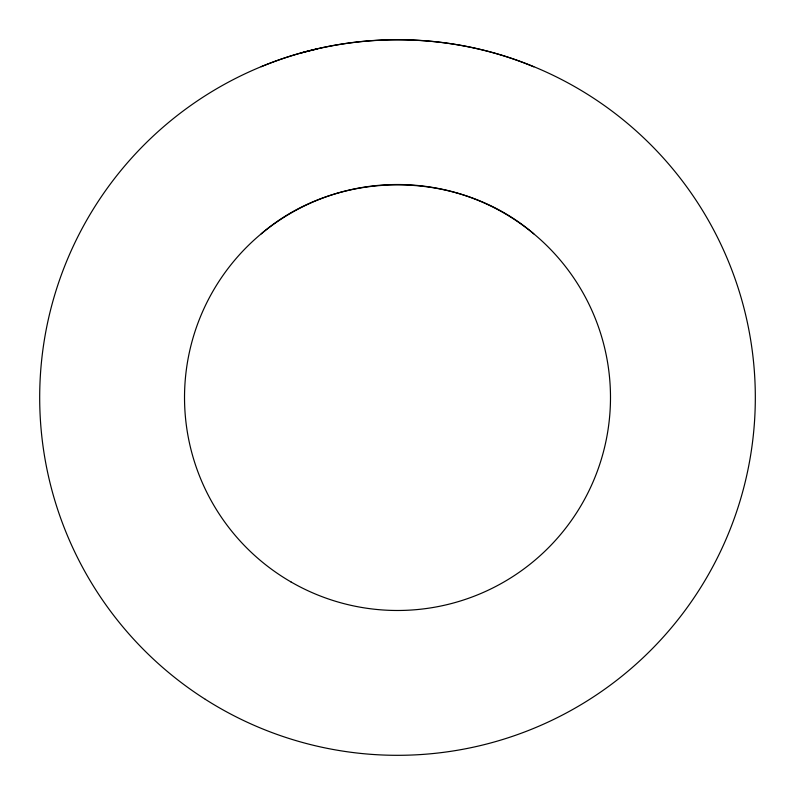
<?xml version="1.0" encoding="UTF-8"?>
<svg xmlns="http://www.w3.org/2000/svg" width="795" height="795" viewBox="0 0 795 795"><rect width="100%" height="100%" fill="white"/><g stroke="black" fill="none" stroke-linecap="round" stroke-linejoin="round"><path stroke-width="1.19" d="M261.187 233.879L261.734 233.392C337.189 168.679 457.811 168.679 533.266 233.392L533.813 233.879M261.187 66.72C347.375 30.935 447.704 30.707 533.813 66.85M301.116 52.937L317.374 48.912M291.01 581.95A212.99 212.99 0 0 0 610.49 397.5A212.99 212.99 0 0 0 291.01 213.05A212.99 212.99 0 0 0 291.01 581.95M205.299 699.312A357.82 357.82 0 0 0 754.982 413.042A357.82 357.82 0 0 0 232.22 80.146A357.82 357.82 0 0 0 205.299 699.312"/></g></svg>
